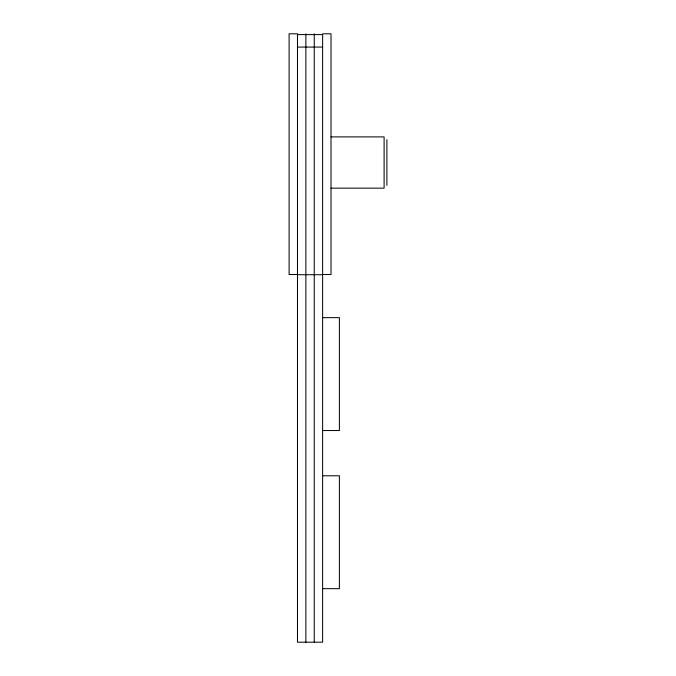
<?xml version="1.0" encoding="UTF-8"?>
<svg xmlns="http://www.w3.org/2000/svg" width="676" height="676" viewBox="0 0 676 676"><rect width="100%" height="100%" fill="white"/><g stroke="black" fill="none" stroke-linecap="round" stroke-linejoin="round"><path stroke-width="1.01" d="M297.482 34.586L322.629 34.586M297.482 47.083L322.629 47.083M331.012 136.898L384.103 136.898L384.103 188.156L331.012 188.156M297.482 274.515L289.1 274.515L289.1 33.8L297.482 33.8L297.482 642.2L322.629 642.2L322.629 33.8L331.012 33.8L331.012 274.515L322.629 274.515M297.482 274.718L322.629 274.718M322.629 317.644L339.394 317.644L339.394 430.536L322.629 430.536M322.629 475.777L339.394 475.777L339.394 588.661L322.629 588.661M386.9 139.695L386.9 185.351M314.247 33.825L314.247 642.2M305.865 33.825L305.865 642.2"/></g></svg>
